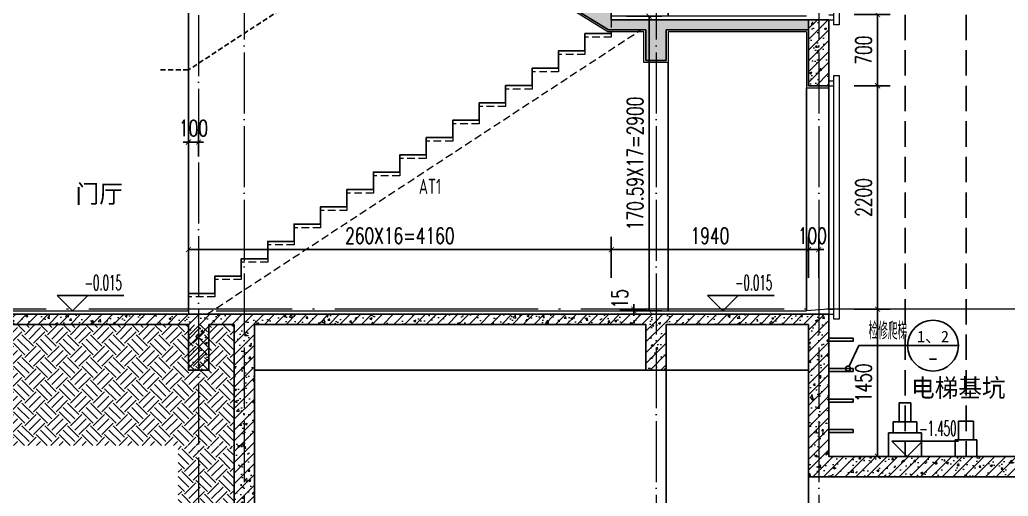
# Model space of a CAD drawing. Extents: x -461650 to 361314, y 245336 to 769729.
# Drawn here: x 278077 to 287800, y 711874 to 716566 of the extents above; entities that cross this region are included whole.
import ezdxf
from ezdxf.enums import TextEntityAlignment as Align

# ---------------------------------------------------------------- set-up
doc = ezdxf.new("R2010")
doc.units = 0
doc.header["$LTSCALE"] = 1000
for name, pattern in [('DASH', [0.35, 0.25, -0.1]), ('DOTE', [2.42, 2, -0.2, 0.02, -0.2]), ('HIDDEN', [0.375, 0.25, -0.125])]:
    doc.linetypes.add(name, pattern=pattern)
doc.layers.get('0').update_dxf_attribs({"linetype": 'CONTINUOUS'})
doc.layers.get('DEFPOINTS').update_dxf_attribs({"linetype": 'CONTINUOUS'})
for name, color, linetype in [('DIM_ELEV', 3, 'CONTINUOUS'), ('DIM_IDEN', 67, 'CONTINUOUS'), ('PUB_DIM', 3, 'CONTINUOUS'), ('PUB_TEXT', 2, 'CONTINUOUS'), ('TEXT', 2, 'CONTINUOUS'), ('WALL', 5, 'CONTINUOUS'), ('审核', 1, 'CONTINUOUS'), ('尺寸标注', 86, 'CONTINUOUS'), ('看线', 251, 'CONTINUOUS'), ('设备', 253, 'CONTINUOUS')]:
    doc.layers.add(name, color=color, linetype=linetype)
for name, color, linetype, lineweight in [('DOTE', 19, 'DOTE', 9), ('PUB_HATCH', 8, 'CONTINUOUS', 9), ('STAIR', 2, 'CONTINUOUS', 18), ('WINDOW', 144, 'CONTINUOUS', 15), ('内粉刷', 37, 'CONTINUOUS', 9), ('填充', 251, 'CONTINUOUS', 5), ('建筑', 30, 'CONTINUOUS', 25)]:
    doc.layers.add(name, color=color, linetype=linetype, lineweight=lineweight)
doc.styles.add('_TCH_DIM', font='SIMPLEX.shx', dxfattribs={"width": 0.7, "bigfont": 'GBCBIG.shx'})
doc.styles.add('_TCH_DIM_T3', font='SIMPLEX', dxfattribs={"width": 0.705882, "bigfont": 'GBCBIG'})
doc.styles.add('_TCH_LABEL', font='simhei.ttf')
doc.styles.add('TSSD_REIN', font='tssdeng.shx', dxfattribs={"width": 0.7, "height": 300, "bigfont": 'tssdchn.shx'})
doc.dimstyles.new('_TCH_ARCH&&50', dxfattribs={"dimtxt": 157.5, "dimasz": 50, "dimexe": 125, "dimexo": 150, "dimgap": 58.75, "dimtad": 1, "dimdec": 0, "dimzin": 0, "dimdsep": 46, "dimtxsty": '_TCH_DIM_T3', "dimblk": 'ARCHTICK', "dimcen": 0.09, "dimclrt": 7, "dimazin": 0, "dimtfac": 1, "dimtdec": 0, "dimtix": 1, "dimtmove": 2, "dimatfit": 3, "dimldrblk": 'ARCHTICK', "dimfxl": 0, "dimtolj": 1, "dimtzin": 0, "dimarcsym": 0})
pattern_1 = [(45, (-678860.6, 699236.36), (0, 224.506403), [158.75, -158.75]), (45, (-678902.69, 699278.46), (0, 224.506403), [158.75, -158.75]), (45, (-678944.78, 699320.55), (0, 224.506403), [158.75, -158.75]), (135, (-678944.78, 699348.62), (-224.506403, 0), [158.75, -158.75]), (135, (-678902.69, 699390.71), (-224.506403, 0), [158.75, -158.75]), (135, (-678860.6, 699432.8), (-224.506403, 0), [158.75, -158.75])]
pattern_2 = [(45, (-677627.57, 806144.725), (-53.0330086, 53.0330086), []), (50, (-677627.57, 806144.73), (215.178055, -18.82564), [22.5, -247.5]), (355, (-677627.57, 806144.73), (-41.6254, 225.65764), [18, -198]), (100.4514, (-677609.64, 806143.16), (173.552815, 206.831863), [19.122057, -210.342634]), (46.1842, (-677627.57, 806204.73), (320.172315, -49.655704), [33.75, -371.25]), (96.6356, (-677600.9, 806200.6), (280.39881, 292.23536), [28.68309, -315.5139]), (351.1842, (-677627.57, 806204.73), (280.39858, 292.23558), [27, -297]), (21, (-677597.57, 806189.73), (179.072116, -120.785667), [22.5, -247.5]), (326, (-677597.57, 806189.73), (72.9946, 217.545014), [18, -198]), (71.4514, (-677582.65, 806179.66), (252.06679, 96.75915), [19.122057, -210.342634]), (37.5, (-677627.57, 806144.725), (3.6479566, 99.868156), [0, -195.6, 0, -201, 0, -198.75]), (7.5, (-677627.57, 806144.73), (78.920861, 118.323514), [0, -114.6, 0, -191.1, 0, -75.75]), (327.5, (-677694.47, 806144.725), (160.146731, -6.7664615), [0, -75, 0, -234, 0, -310.5]), (317.5, (-677724.47, 806144.73), (174.95585, 30.031495), [0, -97.5, 0, -155.4, 0, -220.5])]

# ---------------------------------------------------------------- blocks, each defined once
blk = doc.blocks.new('FGSDFSFSEFESFES')
at = {"layer": 'WINDOW', "ltscale": 0.8}
for p, q in [((175258.6, -121034), (175208.6, -121034)), ((175258.6, -121084), (175208.6, -121084)), ((175258.6, -123284), (175208.6, -123284)), ((175258.6, -123334), (175208.6, -123334))]:
    blk.add_line(p, q, dxfattribs=at)
blk.add_lwpolyline([(175158.6, -123384), (175208.6, -123384), (175208.6, -120984), (175158.6, -120984), (175158.6, -123384)], dxfattribs=at)
blk = doc.blocks.new('A$C0DDB073D')
at = {"layer": 'PUB_HATCH'}
h = blk.add_hatch(dxfattribs=at)
h.set_pattern_fill('钢筋混凝土', color=256, scale=30, style=0)
h.set_pattern_definition([(45, (0, 0), (-53.033, 53.033), []), (50, (0, 0), (215.178, -18.8256), [22.5, -247.5]), (355, (0, 0), (-41.625, 225.658), [18, -198]), (100.4514, (17.93, -1.57), (173.553, 206.832), [19.122, -210.343]), (46.184, (0, 60), (320.172, -49.656), [33.75, -371.25]), (96.6356, (26.68, 55.86), (280.399, 292.235), [28.683, -315.514]), (351.184, (0, 60), (280.399, 292.236), [27, -297]), (21, (30, 45), (179.072, -120.7857), [22.5, -247.5]), (326, (30, 45), (72.995, 217.545), [18, -198]), (71.4514, (44.92, 34.93), (252.067, 96.759), [19.122, -210.343]), (37.5, (0, 0), (3.648, 99.8682), [0, -195.6, 0, -201, 0, -198.75]), (7.5, (0, 0), (78.9209, 118.3235), [0, -114.6, 0, -191.1, 0, -75.75]), (327.5, (-66.9, 0), (160.1467, -6.7665), [0, -75, 0, -234, 0, -310.5]), (317.5, (-96.9, 0), (174.956, 30.0315), [0, -97.5, 0, -155.4, 0, -220.5])])
h.paths.add_polyline_path([(199.9, 0), (199.9, -100), (1430, -100), (1430, -400), (1630, -400), (1630, -278.8), (3681.5, -1550), (4050, -1550), (4050, -1850), (4250, -1850), (4250, -1550), (5649.9, -1550), (5649.9, -1450), (3710, -1450), (3710, -1288.9), (3450, -1288.9), (3450, -1127.8), (3190, -1127.8), (3190, -966.7), (2930, -966.7), (2930, -805.6), (2670, -805.6), (2670, -644.5), (2410, -644.5), (2410, -483.3), (2150, -483.3), (2150, -322.2), (1890, -322.2), (1890, -161.1), (1630, -161.1), (1630, 0)])
at = {"layer": 'WALL'}
for p, q in [((199.9, 0), (199.9, -100)), ((1630, 0), (199.9, 0)), ((1630, -161.1), (1630, 0)), ((199.9, -100), (1430, -100)), ((1430, -100), (1430, -400)), ((1890, -161.1), (1630, -161.1)), ((1890, -322.2), (1890, -161.1)), ((1630, -400), (1630, -278.8)), ((1630, -278.8), (3681.5, -1550)), ((2150, -322.2), (1890, -322.2)), ((2150, -483.3), (2150, -322.2)), ((1430, -400), (1630, -400)), ((2410, -483.3), (2150, -483.3)), ((2410, -644.5), (2410, -483.3)), ((2670, -644.5), (2410, -644.5)), ((2670, -805.6), (2670, -644.5)), ((2930, -805.6), (2670, -805.6)), ((2930, -966.7), (2930, -805.6)), ((3190, -966.7), (2930, -966.7)), ((3190, -1127.8), (3190, -966.7)), ((3450, -1127.8), (3190, -1127.8)), ((3450, -1288.9), (3450, -1127.8)), ((3710, -1288.9), (3450, -1288.9)), ((3710, -1450), (3710, -1288.9)), ((5649.9, -1450), (3710, -1450)), ((5649.9, -1550), (5649.9, -1450)), ((3681.5, -1550), (4050, -1550)), ((4050, -1550), (4050, -1850)), ((4250, -1850), (4250, -1550)), ((4250, -1550), (5649.9, -1550)), ((4050, -1850), (4250, -1850))]:
    blk.add_line(p, q, dxfattribs=at)
at = {"layer": '内粉刷'}
for p, q in [((1630, 35), (219.9, 35)), ((219.9, -120), (1410, -120)), ((1410, -120), (1410, -420)), ((1650, -420), (1650, -314.7)), ((1410, -420), (1650, -420)), ((5630, -1415), (3710, -1415))]:
    blk.add_line(p, q, dxfattribs=at)
for points in [[(3710, -1415), (3710, -1253.9), (3450, -1253.9), (3450, -1092.8), (3190, -1092.8), (3190, -931.7), (2930, -931.7), (2930, -770.6), (2670, -770.6), (2670, -609.5), (2410, -609.5), (2410, -448.3), (2150, -448.3), (2150, -287.2), (1890, -287.2), (1890, -126.1), (1630, -126.1), (1630, 35)], [(5630, -1570), (4270, -1570), (4270, -1870), (4030, -1870), (4030, -1570), (3675.8, -1570), (1650, -314.7)]]:
    blk.add_lwpolyline(points, dxfattribs=at)
at = {"layer": '看线'}
blk.add_line((4270, -1415), (4270, 1030), dxfattribs=at)
blk = doc.blocks.new('_ArchTick')
at = {"color": 0, "linetype": 'ByBlock', "const_width": 0.15}
blk.add_lwpolyline([(-0.5, -0.5), (0.5, 0.5)], dxfattribs=at)
blk = doc.blocks.new('*D1423')
at = {"layer": 'DEFPOINTS', "color": 0}
for p in [(283895.8, 716601.3), (284266.9, 716601.3), (283895.8, 713701.3)]:
    blk.add_point(p, dxfattribs=at)
at = {"layer": '尺寸标注', "color": 0, "lineweight": -2}
for p, q in [((284045.8, 716601.3), (284391.9, 716601.3)), ((284266.9, 713701.3), (284266.9, 716601.3)), ((284045.8, 713701.3), (284391.9, 713701.3))]:
    blk.add_line(p, q, dxfattribs=at)
at = {"layer": '尺寸标注', "color": 0, "lineweight": -2, "xscale": 50, "yscale": 50, "zscale": 50}
for p, rotation in [((284266.9, 716601.3), 90), ((284266.9, 713701.3), 270)]:
    blk.add_blockref('_ArchTick', p, dxfattribs=dict(at, rotation=rotation))
at = {"layer": '尺寸标注', "color": 7, "insert": (284129.4, 715151.3), "char_height": 157.5, "attachment_point": 5, "rotation": 90, "style": '_TCH_DIM_T3'}
blk.add_mtext('\\A1;170.59X17=2900', dxfattribs=at)
blk = doc.blocks.new('*D1433')
at = {"layer": 'DEFPOINTS', "color": 0}
for p in [(286135.8, 713716.3), (286515.3, 713716.3), (286135.8, 712266.3)]:
    blk.add_point(p, dxfattribs=at)
at = {"layer": 'PUB_DIM', "color": 0, "lineweight": -2}
for p, q in [((286285.8, 713716.3), (286640.3, 713716.3)), ((286515.3, 712266.3), (286515.3, 713716.3)), ((286285.8, 712266.3), (286640.3, 712266.3))]:
    blk.add_line(p, q, dxfattribs=at)
at = {"layer": 'PUB_DIM', "color": 0, "lineweight": -2, "xscale": 50, "yscale": 50, "zscale": 50}
for p, rotation in [((286515.3, 713716.3), 90), ((286515.3, 712266.3), 270)]:
    blk.add_blockref('_ArchTick', p, dxfattribs=dict(at, rotation=rotation))
at = {"layer": 'PUB_DIM', "color": 7, "insert": (286377.8, 712991.3), "char_height": 157.5, "attachment_point": 5, "rotation": 90, "style": '_TCH_DIM_T3'}
blk.add_mtext('\\A1;1450', dxfattribs=at)
blk = doc.blocks.new('*D1434')
at = {"layer": 'DEFPOINTS', "color": 0}
for p in [(286135.8, 715916.3), (286515.3, 715916.3), (286135.8, 713716.3)]:
    blk.add_point(p, dxfattribs=at)
at = {"layer": 'PUB_DIM', "color": 0, "lineweight": -2}
for p, q in [((286285.8, 715916.3), (286640.3, 715916.3)), ((286515.3, 713716.3), (286515.3, 715916.3)), ((286285.8, 713716.3), (286640.3, 713716.3))]:
    blk.add_line(p, q, dxfattribs=at)
at = {"layer": 'PUB_DIM', "color": 0, "lineweight": -2, "xscale": 50, "yscale": 50, "zscale": 50}
for p, rotation in [((286515.3, 715916.3), 90), ((286515.3, 713716.3), 270)]:
    blk.add_blockref('_ArchTick', p, dxfattribs=dict(at, rotation=rotation))
at = {"layer": 'PUB_DIM', "color": 7, "insert": (286377.8, 714816.3), "char_height": 157.5, "attachment_point": 5, "rotation": 90, "style": '_TCH_DIM_T3'}
blk.add_mtext('\\A1;2200', dxfattribs=at)
blk = doc.blocks.new('*D1435')
at = {"layer": 'DEFPOINTS', "color": 0}
for p in [(286135.8, 716616.4), (286515.3, 716616.4), (286135.8, 715916.3)]:
    blk.add_point(p, dxfattribs=at)
at = {"layer": 'PUB_DIM', "color": 0, "lineweight": -2}
for p, q in [((286285.8, 716616.4), (286640.3, 716616.4)), ((286515.3, 715916.3), (286515.3, 716616.4)), ((286285.8, 715916.3), (286640.3, 715916.3))]:
    blk.add_line(p, q, dxfattribs=at)
at = {"layer": 'PUB_DIM', "color": 0, "lineweight": -2, "xscale": 50, "yscale": 50, "zscale": 50}
for p, rotation in [((286515.3, 716616.4), 90), ((286515.3, 715916.3), 270)]:
    blk.add_blockref('_ArchTick', p, dxfattribs=dict(at, rotation=rotation))
at = {"layer": 'PUB_DIM', "color": 7, "insert": (286377.8, 716266.3), "char_height": 157.5, "attachment_point": 5, "rotation": 90, "style": '_TCH_DIM_T3'}
blk.add_mtext('\\A1;700', dxfattribs=at)
blk = doc.blocks.new('*D1450')
at = {"layer": 'DEFPOINTS', "color": 0}
for p in [(279835.8, 715361.3), (279735.8, 715071.9), (279835.8, 715071.9)]:
    blk.add_point(p, dxfattribs=at)
at = {"layer": '尺寸标注', "color": 0, "lineweight": -2}
for p, q in [((279735.8, 715221.9), (279735.8, 715486.3)), ((279835.8, 715221.9), (279835.8, 715486.3)), ((279735.8, 715361.3), (279685.8, 715361.3)), ((279735.8, 715361.3), (279835.8, 715361.3)), ((279835.8, 715361.3), (279885.8, 715361.3))]:
    blk.add_line(p, q, dxfattribs=at)
at = {"layer": '尺寸标注', "color": 0, "lineweight": -2, "xscale": 50, "yscale": 50, "zscale": 50}
blk.add_blockref('_ArchTick', (279735.8, 715361.3), dxfattribs=at)
at = {"layer": '尺寸标注', "color": 0, "lineweight": -2, "xscale": 50, "yscale": 50, "zscale": 50, "rotation": 180}
blk.add_blockref('_ArchTick', (279835.8, 715361.3), dxfattribs=at)
at = {"layer": '尺寸标注', "color": 7, "insert": (279785.8, 715498.8), "char_height": 157.5, "attachment_point": 5, "style": '_TCH_DIM_T3'}
blk.add_mtext('\\A1;100', dxfattribs=at)
blk = doc.blocks.new('*D1451')
at = {"layer": 'DEFPOINTS', "color": 0}
for p in [(283829.4, 713716.3), (284116.9, 713716.3), (283829.4, 713701.3)]:
    blk.add_point(p, dxfattribs=at)
at = {"layer": '尺寸标注', "color": 0, "lineweight": -2}
for p, q in [((283979.4, 713716.3), (284241.9, 713716.3)), ((284116.9, 713716.3), (284116.9, 713766.3)), ((284116.9, 713701.3), (284116.9, 713716.3)), ((283979.4, 713701.3), (284241.9, 713701.3)), ((284116.9, 713701.3), (284116.9, 713651.3))]:
    blk.add_line(p, q, dxfattribs=at)
at = {"layer": '尺寸标注', "color": 0, "lineweight": -2, "xscale": 50, "yscale": 50, "zscale": 50}
for p, rotation in [((284116.9, 713716.3), 270), ((284116.9, 713701.3), 90)]:
    blk.add_blockref('_ArchTick', p, dxfattribs=dict(at, rotation=rotation))
at = {"layer": '尺寸标注', "color": 7, "insert": (283979.4, 713818.8), "char_height": 157.5, "attachment_point": 5, "rotation": 90, "style": '_TCH_DIM_T3'}
blk.add_mtext('\\A1;15', dxfattribs=at)
blk = doc.blocks.new('*D1467')
at = {"layer": 'DEFPOINTS', "color": 0}
for p in [(285935.8, 714302.5), (285836.2, 713874.8), (285935.8, 713874.8)]:
    blk.add_point(p, dxfattribs=at)
at = {"layer": '尺寸标注', "color": 0, "lineweight": -2}
for p, q in [((285836.2, 714024.8), (285836.2, 714427.5)), ((285935.8, 714024.8), (285935.8, 714427.5)), ((285836.2, 714302.5), (285786.2, 714302.5)), ((285836.2, 714302.5), (285935.8, 714302.5)), ((285935.8, 714302.5), (285985.8, 714302.5))]:
    blk.add_line(p, q, dxfattribs=at)
at = {"layer": '尺寸标注', "color": 0, "lineweight": -2, "xscale": 50, "yscale": 50, "zscale": 50}
blk.add_blockref('_ArchTick', (285836.2, 714302.5), dxfattribs=at)
at = {"layer": '尺寸标注', "color": 0, "lineweight": -2, "xscale": 50, "yscale": 50, "zscale": 50, "rotation": 180}
blk.add_blockref('_ArchTick', (285935.8, 714302.5), dxfattribs=at)
at = {"layer": '尺寸标注', "color": 7, "insert": (285873.8, 714440), "char_height": 157.5, "attachment_point": 5, "style": '_TCH_DIM_T3'}
blk.add_mtext('\\A1;100', dxfattribs=at)
blk = doc.blocks.new('*D1468')
at = {"layer": 'DEFPOINTS', "color": 0}
for p in [(285836.2, 714302.5), (283895.8, 713874.8), (285836.2, 713874.8)]:
    blk.add_point(p, dxfattribs=at)
at = {"layer": '尺寸标注', "color": 0, "lineweight": -2}
for p, q in [((283895.8, 714024.8), (283895.8, 714427.5)), ((285836.2, 714024.8), (285836.2, 714427.5)), ((283895.8, 714302.5), (285836.2, 714302.5))]:
    blk.add_line(p, q, dxfattribs=at)
at = {"layer": '尺寸标注', "color": 0, "lineweight": -2, "xscale": 50, "yscale": 50, "zscale": 50, "rotation": 180}
blk.add_blockref('_ArchTick', (283895.8, 714302.5), dxfattribs=at)
at = {"layer": '尺寸标注', "color": 0, "lineweight": -2, "xscale": 50, "yscale": 50, "zscale": 50}
blk.add_blockref('_ArchTick', (285836.2, 714302.5), dxfattribs=at)
at = {"layer": '尺寸标注', "color": 7, "insert": (284866, 714440), "char_height": 157.5, "attachment_point": 5, "style": '_TCH_DIM_T3'}
blk.add_mtext('\\A1;1940', dxfattribs=at)
blk = doc.blocks.new('*D1469')
at = {"layer": 'DEFPOINTS', "color": 0}
for p in [(283895.8, 714302.5), (279735.8, 713874.8), (283895.8, 713874.8)]:
    blk.add_point(p, dxfattribs=at)
at = {"layer": '尺寸标注', "color": 0, "lineweight": -2}
for p, q in [((279735.8, 714024.8), (279735.8, 714427.5)), ((283895.8, 714024.8), (283895.8, 714427.5)), ((279735.8, 714302.5), (283895.8, 714302.5))]:
    blk.add_line(p, q, dxfattribs=at)
at = {"layer": '尺寸标注', "color": 0, "lineweight": -2, "xscale": 50, "yscale": 50, "zscale": 50, "rotation": 180}
blk.add_blockref('_ArchTick', (279735.8, 714302.5), dxfattribs=at)
at = {"layer": '尺寸标注', "color": 0, "lineweight": -2, "xscale": 50, "yscale": 50, "zscale": 50}
blk.add_blockref('_ArchTick', (283895.8, 714302.5), dxfattribs=at)
at = {"layer": '尺寸标注', "color": 7, "insert": (281815.8, 714440), "char_height": 157.5, "attachment_point": 5, "style": '_TCH_DIM_T3'}
blk.add_mtext('\\A1;260X16=4160', dxfattribs=at)

msp = doc.modelspace()

# ---------------------------------------------------------------- hatches: boundary and pattern name
at = {"layer": 'PUB_HATCH'}
h = msp.add_hatch(dxfattribs=at)
h.set_pattern_fill('钢筋混凝土', color=256, scale=30, style=0)
h.set_pattern_definition(pattern_2)
h.paths.add_polyline_path([(285835.75, 716566.31), (285835.75, 715916.31), (286035.75, 715916.31), (286035.75, 716566.31)])
h = msp.add_hatch(dxfattribs=at)
h.set_pattern_fill('钢筋混凝土', color=256, scale=30, style=0)
h.set_pattern_definition(pattern_2)
h.paths.add_polyline_path([(279835.75, 713599.64), (279835.75, 713666.31), (277236.74, 713666.31), (277436.56, 713566.31), (279735.75, 713566.31)])
h = msp.add_hatch(dxfattribs=at)
h.set_pattern_fill('钢筋混凝土', color=256, scale=30, style=0)
h.set_pattern_definition(pattern_2)
h.paths.add_polyline_path([(280285.76, 713599.64), (280285.76, 713666.31), (279835.75, 713666.31), (279835.75, 713599.64), (279935.75, 713566.31), (280185.76, 713566.31)])
h = msp.add_hatch(dxfattribs=at)
h.set_pattern_fill('钢筋混凝土', color=256, scale=30, style=0)
h.set_pattern_definition(pattern_2)
h.paths.add_polyline_path([(284335.81, 713599.64), (284335.81, 713666.31), (280285.76, 713666.31), (280285.76, 713599.64), (280385.76, 713566.31), (284235.81, 713566.31)])
h = msp.add_hatch(dxfattribs=at)
h.set_pattern_fill('钢筋混凝土', color=256, scale=30, style=0)
h.set_pattern_definition(pattern_2)
h.paths.add_polyline_path([(285836.67, 713566.31), (286036.74, 713666.31), (284335.81, 713666.31), (284335.81, 713599.64), (284435.81, 713566.31)])
h = msp.add_hatch(dxfattribs=at)
h.set_pattern_fill('钢筋混凝土', color=256, scale=30, style=0)
h.set_pattern_definition(pattern_2)
h.paths.add_polyline_path([(286036.74, 713666.31), (285836.67, 713566.31), (285835.61, 712066.31), (286035.75, 712266.31)])
h = msp.add_hatch(dxfattribs=at)
h.set_pattern_fill('钢筋混凝土', color=256, scale=30, style=0)
h.set_pattern_definition(pattern_2)
h.paths.add_polyline_path([(279835.75, 713599.64), (279735.75, 713566.31), (279735.76, 713116.31), (279935.76, 713116.31), (279935.75, 713566.31)])
h = msp.add_hatch(dxfattribs=at)
h.set_pattern_fill('钢筋混凝土', color=256, scale=30, style=0)
h.set_pattern_definition(pattern_2)
h.paths.add_polyline_path([(280285.76, 713599.64), (280185.76, 713566.31), (280185.76, 708666.31), (280385.76, 708866.31), (280385.76, 713566.31)])
h = msp.add_hatch(dxfattribs=at)
h.set_pattern_fill('钢筋混凝土', color=256, scale=30, style=0)
h.set_pattern_definition(pattern_2)
h.paths.add_polyline_path([(284335.81, 713599.64), (284235.81, 713566.31), (284235.81, 713116.31), (284435.81, 713116.31), (284435.81, 713566.31)])
h = msp.add_hatch(dxfattribs=at)
h.set_pattern_fill('钢筋混凝土', color=256, scale=30, style=0)
h.set_pattern_definition(pattern_2)
h.paths.add_polyline_path([(288135.75, 712066.31), (287935.75, 712266.31), (286035.75, 712266.31), (285835.61, 712066.31)])
at = {"layer": '填充'}
h = msp.add_hatch(dxfattribs=at)
h.set_pattern_fill('EARTH', color=250, scale=50, angle=45, style=0)
h.set_pattern_definition(pattern_1)
edge = h.paths.add_edge_path()
edge.add_line((276108.74, 713566.3), (276108.74, 712373.02))
edge.add_line((276108.74, 712373.02), (280185.76, 712372.87))
edge.add_line((280185.76, 712369.65), (280185.75, 713562.97))
edge.add_line((280185.75, 713562.97), (276108.74, 713566.3))
h = msp.add_hatch(dxfattribs=at)
h.set_pattern_fill('EARTH', color=250, scale=50, angle=45, style=0)
h.set_pattern_definition(pattern_1)
h.paths.add_polyline_path([(279635.46, 708666.31), (280185.71, 708666.31), (280185.71, 712366.31), (279635.46, 712366.31)])

# ---------------------------------------------------------------- linework, layer by layer
at = {"layer": 'DIM_ELEV', "color": 6}
for p, q in [((278595.43, 713701.2), (278445.43, 713851.2)), ((278445.43, 713851.2), (279101.43, 713851.2)), ((278595.43, 713701.2), (278745.43, 713851.2)), ((284993.38, 713701.29), (284843.38, 713851.29)), ((284843.38, 713851.29), (285499.38, 713851.29)), ((284993.38, 713701.29), (285143.38, 713851.29))]:
    msp.add_line(p, q, dxfattribs=at)
at = {"layer": 'DIM_ELEV', "color": 3}
for p, q in [((286806.29, 712266.31), (286656.29, 712416.31)), ((286656.29, 712416.31), (287312.29, 712416.31)), ((286806.29, 712266.31), (286956.29, 712416.31))]:
    msp.add_line(p, q, dxfattribs=at)
at = {"layer": 'DIM_IDEN'}
for p, q in [((286234.85, 713153.52), (286331.73, 713357.41)), ((286331.73, 713357.41), (286810.62, 713357.41)), ((287310.62, 713357.41), (286810.62, 713357.41))]:
    msp.add_line(p, q, dxfattribs=at)
for centre, radius in [((287060.62, 713357.41), 250), ((286224.2, 713131.12), 24.8)]:
    msp.add_circle(centre, radius, dxfattribs=at)
at = {"layer": 'DOTE', "color": 1, "linetype": 'DOTE', "ltscale": 0.3}
for p, q in [((280285.74, 732216.31), (280285.76, 707639.31)), ((284335.74, 732216.31), (284335.76, 707639.31)), ((285935.74, 732216.31), (285935.76, 707639.31)), ((279835.76, 719516.31), (279835.76, 707639.31))]:
    msp.add_line(p, q, dxfattribs=at)
at = {"layer": 'DOTE', "color": 1, "linetype": 'DOTE'}
msp.add_line((290435.8, 713716.31), (274958.74, 713716.31), dxfattribs=at)
at = {"layer": 'STAIR', "linetype": 'HIDDEN', "ltscale": 0.3}
msp.add_line((279918.03, 713665.85), (284185.63, 716465.87), dxfattribs=at)
msp.add_lwpolyline([(283895.75, 716565.87), (283895.75, 716395.28), (283635.75, 716395.28), (283635.75, 716224.69), (283375.75, 716224.69), (283375.75, 716054.1), (283115.75, 716054.1), (283115.75, 715883.51), (282855.75, 715883.51), (282855.75, 715712.92), (282595.75, 715712.92), (282595.75, 715542.34), (282335.75, 715542.34), (282335.75, 715371.75), (282075.75, 715371.75), (282075.75, 715201.16), (281815.75, 715201.16), (281815.75, 715030.57), (281555.75, 715030.57), (281555.75, 714859.98), (281295.75, 714859.98), (281295.75, 714689.39), (281035.75, 714689.39), (281035.75, 714518.81), (280775.75, 714518.81), (280775.75, 714348.22), (280515.75, 714348.22), (280515.75, 714177.63), (280255.75, 714177.63), (280255.75, 714007.04), (279995.75, 714007.04), (279995.75, 713836.45), (279735.75, 713836.45), (279735.75, 713665.87)], dxfattribs=at)
at = {"layer": 'WALL'}
for p, q in [((285835.75, 716566.31), (285835.75, 715916.31)), ((286035.75, 716566.31), (285835.75, 716566.31)), ((286035.75, 716566.31), (286035.75, 715916.31)), ((286035.75, 715916.31), (285835.75, 715916.31)), ((279835.75, 713666.31), (277236.74, 713666.31)), ((280285.76, 713666.31), (279835.75, 713666.31)), ((284335.81, 713666.31), (280285.76, 713666.31)), ((286036.74, 713666.31), (284335.81, 713666.31)), ((286036.74, 713666.31), (286035.75, 712266.31)), ((279735.75, 713566.31), (277436.56, 713566.31)), ((279735.75, 713566.31), (279735.76, 713116.31)), ((279935.75, 713566.31), (279935.76, 713116.31)), ((280185.76, 713566.31), (279935.75, 713566.31)), ((280185.76, 713566.31), (280185.76, 708666.31)), ((280385.76, 713566.31), (280385.76, 708866.31)), ((284235.81, 713566.31), (280385.76, 713566.31)), ((284235.81, 713566.31), (284235.81, 713116.31)), ((285836.67, 713566.31), (284435.81, 713566.31)), ((284435.81, 713566.31), (284435.81, 713116.31)), ((285836.67, 713566.31), (285835.61, 712066.31)), ((279935.76, 713116.31), (279735.76, 713116.31)), ((284435.81, 713116.31), (284235.81, 713116.31)), ((287935.75, 712266.31), (286035.75, 712266.31)), ((288135.75, 712066.31), (285835.61, 712066.31))]:
    msp.add_line(p, q, dxfattribs=at)
at = {"layer": '内粉刷'}
for p, q in [((277235.77, 713701.11), (279735.81, 713701.31)), ((280007.89, 713701.31), (285815.76, 713701.31))]:
    msp.add_line(p, q, dxfattribs=at)
for points in [[(285815.78, 716446.33), (285815.78, 715896.33), (286035.78, 715896.3)], [(286035.75, 713716.31), (285815.76, 713701.31)], [(286035.75, 713716.31), (286035.75, 713666.31)]]:
    msp.add_lwpolyline(points, dxfattribs=at)
at = {"layer": '审核', "color": 58, "linetype": 'HIDDEN', "ltscale": 0.2}
msp.add_lwpolyline([(284195.81, 718801.32), (283895.81, 718801.32), (279735.81, 716071.91), (279435.81, 716071.91)], dxfattribs=at)
at = {"layer": '建筑', "color": 2}
for points in [[(286035.75, 713401.12), (286274.37, 713401.12), (286274.37, 713431.12), (286035.75, 713431.12)], [(286035.75, 713101.12), (286274.37, 713101.12), (286274.37, 713131.12), (286035.75, 713131.12)], [(286035.75, 712801.12), (286274.37, 712801.12), (286274.37, 712831.12), (286035.75, 712831.12)], [(286035.75, 712501.12), (286274.37, 712501.12), (286274.37, 712531.12), (286035.75, 712531.12)]]:
    msp.add_lwpolyline(points, dxfattribs=at)
at = {"layer": '看线', "color": 252}
for p, q in [((279735.77, 717076.31), (279735.81, 713871.91)), ((280385.76, 713116.31), (285836, 713116.31)), ((284436.35, 713116.31), (284435.61, 708866.31)), ((285835.61, 712066.31), (285835.61, 708866.31))]:
    msp.add_line(p, q, dxfattribs=at)
at = {"layer": '看线'}
for p, q in [((284455.75, 713701.32), (284455.75, 716146.32)), ((285815.78, 715896.33), (285815.78, 713701.33)), ((286035.78, 715916.3), (286035.78, 713716.33))]:
    msp.add_line(p, q, dxfattribs=at)
at = {"layer": '看线', "color": 32}
msp.add_lwpolyline([(283895.75, 716445.87), (283895.75, 716430.28), (283635.75, 716430.28), (283635.75, 716259.69), (283375.75, 716259.69), (283375.75, 716089.1), (283115.75, 716089.1), (283115.75, 715918.51), (282855.75, 715918.51), (282855.75, 715747.92), (282595.75, 715747.92), (282595.75, 715577.34), (282335.75, 715577.34), (282335.75, 715406.75), (282075.75, 715406.75), (282075.75, 715236.16), (281815.75, 715236.16), (281815.75, 715065.57), (281555.75, 715065.57), (281555.75, 714894.98), (281295.75, 714894.98), (281295.75, 714724.39), (281035.75, 714724.39), (281035.75, 714553.81), (280775.75, 714553.81), (280775.75, 714383.22), (280515.75, 714383.22), (280515.75, 714212.63), (280255.75, 714212.63), (280255.75, 714042.04), (279995.75, 714042.04), (279995.75, 713871.45), (279735.75, 713871.45), (279735.75, 713700.87)], dxfattribs=at)
at = {"layer": '设备', "color": 206, "linetype": 'DASH'}
for p, q in [((286785.72, 729566.31), (286785.72, 712266.31)), ((287386.03, 729566.32), (287385.8, 712266.31))]:
    msp.add_line(p, q, dxfattribs=at)
at = {"layer": '设备', "color": 206}
for p, q in [((287312.89, 712614.95), (287312.89, 712429.24)), ((287458.54, 712614.95), (287312.89, 712614.95)), ((287458.54, 712614.95), (287458.54, 712429.24)), ((287278.58, 712429.24), (287278.58, 712266.31)), ((287492.86, 712429.23), (287278.58, 712429.24)), ((287492.86, 712429.24), (287492.86, 712266.31))]:
    msp.add_line(p, q, dxfattribs=at)
for points in [[(286843.49, 712794.25), (286843.49, 712607.48), (286727.94, 712607.48), (286727.94, 712794.25)], [(286901.27, 712607.48), (286901.27, 712497.36), (286670.17, 712497.36), (286670.17, 712607.48)], [(286948.62, 712497.36), (286948.62, 712266.31), (286622.81, 712266.31), (286622.81, 712497.36)]]:
    msp.add_lwpolyline(points, close=True, dxfattribs=at)

# ---------------------------------------------------------------- block references
msp.add_blockref('A$C0DDB073D', (280185.74, 718015.88))
at = {"xscale": -1}
for p in [(461294.35, 839900.34), (461294.35, 837000.34)]:
    msp.add_blockref('FGSDFSFSEFESFES', p, dxfattribs=at)

# ---------------------------------------------------------------- texts
at = {"layer": 'PUB_TEXT'}
for s, p in [('门厅', (278625.97, 714762.9)), ('电梯基坑', (286844.64, 712851.86))]:
    msp.add_text(s, height=178.723, dxfattribs=at).set_placement(p)
at = {"layer": 'PUB_TEXT', "color": 6, "style": '_TCH_DIM', "width": 0.494118}
for p in [(278715.43, 713903.7), (285113.38, 713903.79)]:
    msp.add_text('-0.015', height=148.75, dxfattribs=at).set_placement(p)
at = {"layer": 'PUB_TEXT', "style": '_TCH_DIM', "width": 0.7}
msp.add_text('检修爬梯', height=168.794, dxfattribs=at).set_placement((286426.96, 713418.63))
at = {"layer": 'PUB_TEXT', "style": '_TCH_LABEL'}
for s, height, width, p, p2 in [('1、2', 113.14, 0.962162, (286904.06, 713390.12), (287217.18, 713390.12)), ('-', 172.43, 1.022989, (286997.2, 713157.22), (287124.05, 713157.22))]:
    msp.add_text(s, height=height, dxfattribs=dict(at, width=width)).set_placement(p, p2, align=Align.FIT)
at = {"layer": 'PUB_TEXT', "color": 3, "style": '_TCH_DIM', "width": 0.494118}
msp.add_text('-1.450', height=148.75, dxfattribs=at).set_placement((286926.29, 712468.81))
at = {"layer": 'TEXT', "color": 230, "style": 'TSSD_REIN', "width": 0.7}
msp.add_text('AT1', height=150, dxfattribs=at).set_placement((282112.12, 714849.65), align=Align.CENTER)

# ---------------------------------------------------------------- dimensions: what is measured, and where the dimension line sits
at = {"layer": 'PUB_DIM'}
for p1, p2, picture, middle in [((286135.78, 715916.31), (286135.78, 716616.35), '*D1435', (286377.82, 716266.33)), ((286135.78, 713716.33), (286135.78, 715916.31), '*D1434', (286377.82, 714816.32)), ((286135.78, 712266.31), (286135.78, 713716.33), '*D1433', (286377.82, 712991.32))]:
    dim = msp.add_aligned_dim(p1=p1, p2=p2, distance=-379.54, dimstyle='_TCH_ARCH&&50', dxfattribs=at)
    dim.commit()
    dim.dimension.update_dxf_attribs({"geometry": picture, "text_midpoint": middle})
at = {"layer": '尺寸标注', "color": 106}
for p1, p2, distance, text, picture, middle in [((283895.75, 713701.3), (283895.75, 716601.31), -371.15, '170.59X17=2900', '*D1423', (284129.4, 715151.31)), ((279735.76, 713874.83), (283895.81, 713874.83), 427.67, '260X16=4160', '*D1469', (281815.78, 714440))]:
    dim = msp.add_aligned_dim(p1=p1, p2=p2, distance=distance, text=text, dimstyle='_TCH_ARCH&&50', dxfattribs=at)
    dim.commit()
    dim.dimension.update_dxf_attribs({"geometry": picture, "text_midpoint": middle})
at = {"layer": '尺寸标注', "color": 6}
dim = msp.add_aligned_dim(p1=(279735.76, 715071.95), p2=(279835.76, 715071.95), distance=289.31, dimstyle='_TCH_ARCH&&50', dxfattribs=at)
dim.commit()
dim.dimension.update_dxf_attribs({"geometry": '*D1450', "text_midpoint": (279785.76, 715498.76)})
at = {"layer": '尺寸标注', "color": 106}
dim = msp.add_aligned_dim(p1=(283895.81, 713874.83), p2=(285836.22, 713874.83), distance=427.67, dimstyle='_TCH_ARCH&&50', dxfattribs=at)
dim.commit()
dim.dimension.update_dxf_attribs({"geometry": '*D1468', "text_midpoint": (284866.01, 714440)})
dim = msp.add_linear_dim(base=(285935.76, 714302.5), p1=(285836.22, 713874.83), p2=(285935.76, 713874.83), angle=359.99996, dimstyle='_TCH_ARCH&&50', dxfattribs=at)
dim.commit()
dim.dimension.update_dxf_attribs({"geometry": '*D1467', "text_midpoint": (285873.77, 714440), "dimtype": 161})
at = {"layer": '尺寸标注', "color": 6}
dim = msp.add_linear_dim(base=(284116.9, 713716.31), p1=(283829.42, 713701.31), p2=(283829.42, 713716.31), angle=90, dimstyle='_TCH_ARCH&&50', dxfattribs=at)
dim.commit()
dim.dimension.update_dxf_attribs({"geometry": '*D1451', "text_midpoint": (283979.4, 713818.81), "dimtype": 161})

doc.saveas('drawing.dxf')
